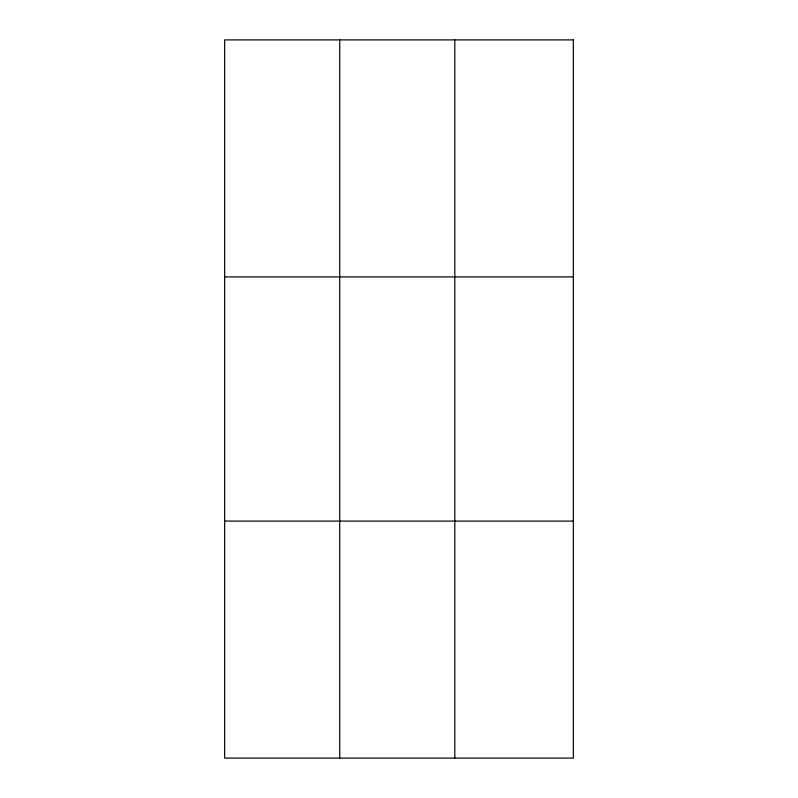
<?xml version="1.0" encoding="UTF-8"?>
<svg xmlns="http://www.w3.org/2000/svg" width="798" height="798" viewBox="0 0 798 798"><rect width="100%" height="100%" fill="white"/><g stroke="black" fill="none" stroke-linecap="round" stroke-linejoin="round"><path stroke-width="1.2" d="M339.719 39.9L339.719 758.1M454.79 39.9L454.79 758.1M224.657 276.906L573.343 276.906M224.657 521.094L573.343 521.094M573.343 39.9L573.343 758.1L224.657 758.1L224.657 39.9L573.343 39.9"/></g></svg>
